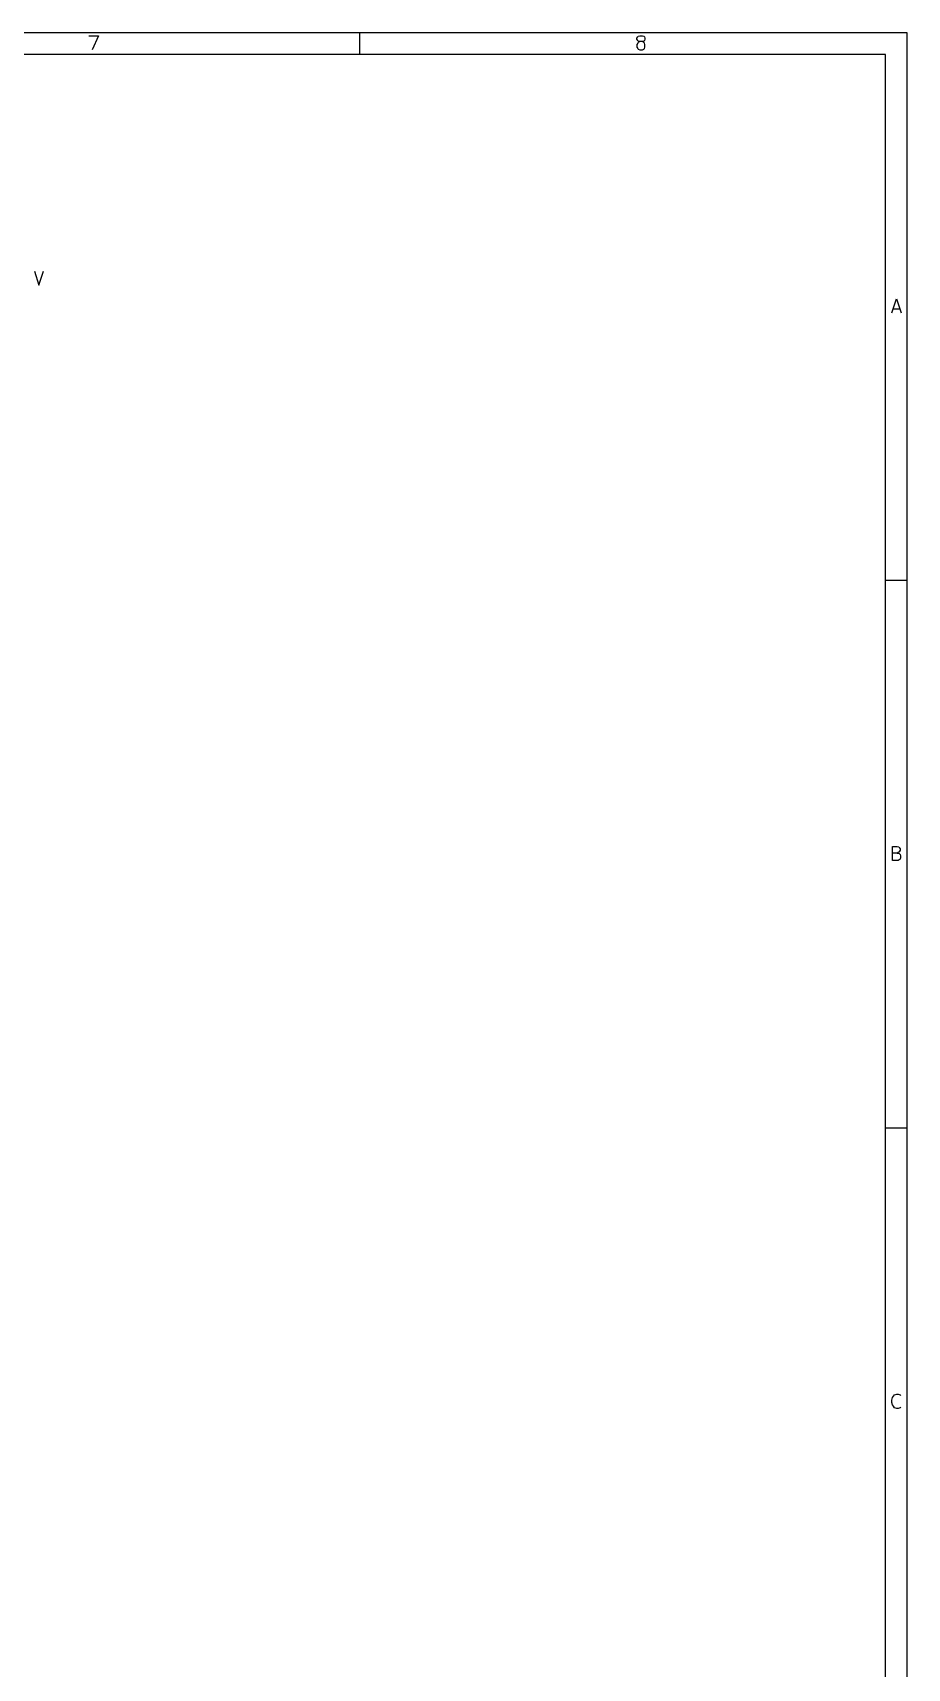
# Model space of a CAD drawing. Extents: x 10 to 410, y -287 to -10.
# Drawn here: x 330.1 to 410, y -159.3 to -10 of the extents above; entities that cross this region are included whole.
import ezdxf

# ---------------------------------------------------------------- set-up
doc = ezdxf.new("R2010")
doc.units = 0
doc.header["$MEASUREMENT"] = 0
doc.layers.add('CYAN2', color=4, linetype='CONTINUOUS')
doc.layers.add('RED2', color=1, linetype='CONTINUOUS')

msp = doc.modelspace()

# ---------------------------------------------------------------- linework, layer by layer
at = {"layer": 'CYAN2', "linetype": 'CONTINUOUS'}
for p, q in [((330.276, -31.7754), (330.683, -33.0454)), ((330.683, -33.0454), (331.114, -31.7754))]:
    msp.add_line(p, q, dxfattribs=at)
at = {"layer": 'RED2', "linetype": 'CONTINUOUS'}
for p, q in [((409.981, -10.0076), (10.0076, -10.0076)), ((335.255, -10.287), (336.118, -10.287)), ((336.118, -10.287), (335.559, -11.5824)), ((359.994, -11.9888), (359.994, -10.0076)), ((385.293, -10.5156), (385.369, -10.3886)), ((385.369, -10.3886), (385.42, -10.3378)), ((385.42, -10.3378), (385.547, -10.287)), ((385.547, -10.287), (385.801, -10.287)), ((385.801, -10.287), (385.928, -10.3378)), ((385.928, -10.3378), (385.978, -10.3886)), ((385.978, -10.3886), (386.029, -10.5156)), ((409.981, -286.995), (409.981, -10.0076)), ((385.293, -10.5918), (385.293, -10.5156)), ((385.369, -10.7188), (385.293, -10.5918)), ((385.369, -10.9474), (385.293, -11.0744)), ((385.293, -11.0744), (385.293, -11.3284)), ((385.293, -11.3284), (385.369, -11.4554)), ((385.42, -10.7696), (385.369, -10.7188)), ((385.42, -10.8966), (385.369, -10.9474)), ((385.369, -11.4554), (385.42, -11.5062)), ((385.547, -10.8204), (385.42, -10.7696)), ((385.547, -10.8204), (385.42, -10.8966)), ((385.42, -11.5062), (385.547, -11.5824)), ((385.801, -10.8204), (385.547, -10.8204)), ((385.547, -11.5824), (385.801, -11.5824)), ((385.928, -10.7696), (385.801, -10.8204)), ((385.928, -10.8966), (385.801, -10.8204)), ((385.801, -11.5824), (385.928, -11.5062)), ((385.978, -10.7188), (385.928, -10.7696)), ((385.978, -10.9474), (385.928, -10.8966)), ((385.928, -11.5062), (385.978, -11.4554)), ((386.029, -10.5918), (385.978, -10.7188)), ((386.029, -11.0744), (385.978, -10.9474)), ((385.978, -11.4554), (386.029, -11.3284)), ((386.029, -10.5156), (386.029, -10.5918)), ((386.029, -11.3284), (386.029, -11.0744)), ((408, -11.9888), (11.9888, -11.9888)), ((408, -285.013), (408, -11.9888)), ((408.559, -35.5854), (408.991, -34.29)), ((408.991, -34.29), (409.423, -35.5854)), ((408.661, -35.2044), (409.296, -35.2044)), ((409.981, -59.9948), (408, -59.9948)), ((408.635, -85.5726), (408.635, -84.2772)), ((408.635, -84.2772), (409.067, -84.2772)), ((409.067, -84.8868), (408.635, -84.8868)), ((409.067, -84.2772), (409.194, -84.328)), ((409.194, -84.8106), (409.067, -84.8868)), ((409.067, -84.8868), (409.245, -84.9376)), ((409.194, -84.328), (409.245, -84.3788)), ((409.245, -84.7598), (409.194, -84.8106)), ((409.245, -84.3788), (409.321, -84.5058)), ((409.321, -84.6328), (409.245, -84.7598)), ((409.245, -84.9376), (409.321, -85.0138)), ((409.321, -84.5058), (409.321, -84.6328)), ((409.321, -85.0138), (409.372, -85.1408)), ((409.143, -85.5726), (408.635, -85.5726)), ((409.245, -85.4964), (409.143, -85.5726)), ((409.321, -85.4456), (409.245, -85.4964)), ((409.372, -85.3186), (409.321, -85.4456)), ((409.372, -85.1408), (409.372, -85.3186)), ((409.981, -110.007), (408, -110.007)), ((408.711, -134.468), (408.813, -134.341)), ((408.813, -134.341), (409.016, -134.29)), ((409.016, -134.29), (409.143, -134.29)), ((409.143, -134.29), (409.321, -134.341)), ((409.321, -134.341), (409.372, -134.391)), ((408.584, -134.823), (408.635, -134.595)), ((408.584, -135.026), (408.584, -134.823)), ((408.635, -135.255), (408.584, -135.026)), ((408.635, -134.595), (408.711, -134.468)), ((408.711, -135.382), (408.635, -135.255)), ((408.813, -135.509), (408.711, -135.382)), ((409.016, -135.585), (408.813, -135.509)), ((409.143, -135.585), (409.016, -135.585)), ((409.321, -135.509), (409.143, -135.585)), ((409.372, -135.458), (409.321, -135.509))]:
    msp.add_line(p, q, dxfattribs=at)

doc.saveas('drawing.dxf')
